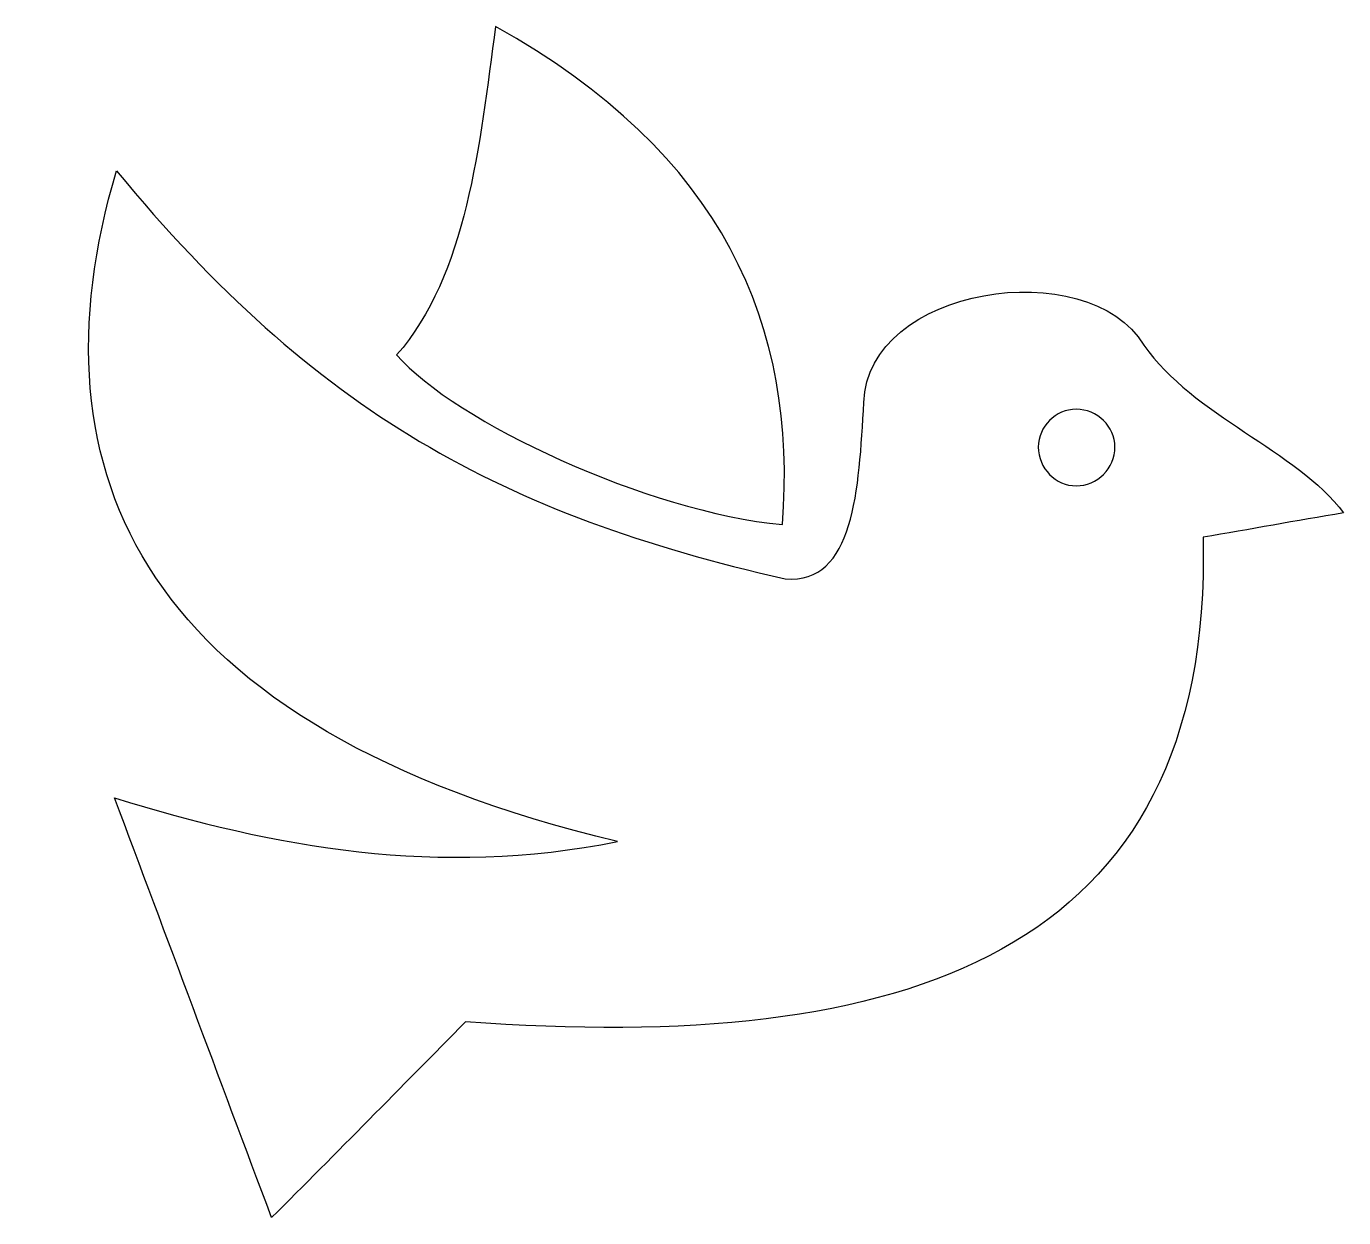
# Model space of a CAD drawing. Header units: centimetres. Extents: x -12.1 to 11, y -10.5 to 10.5.
import ezdxf

# ---------------------------------------------------------------- set-up
doc = ezdxf.new("R2010")
doc.units = ezdxf.units.CM
doc.header["$MEASUREMENT"] = 0
doc.layers.add('Layer 1', color=7, linetype='Continuous')

msp = doc.modelspace()

# ---------------------------------------------------------------- linework, layer by layer
at = {"layer": 'Layer 1'}
for points, knots in [([(-3.87756, 10.46878), (0.12593, 8.23689), (1.43771, 5.20458), (1.16527, 1.712), (1.16527, 1.712), (-1.20294, 1.93359), (-4.59294, 3.51802), (-5.61521, 4.69348), (-5.61521, 4.69348), (-4.38844, 6.09048), (-4.14998, 8.39032), (-3.87756, 10.46878), (-3.87756, 10.46878), (-3.87756, 10.46878), (-3.87756, 10.46878), (-3.87756, 10.46878)], [0, 0, 0, 0, 0.2, 0.2, 0.2, 0.2, 0.4, 0.4, 0.4, 0.4, 0.6, 0.6, 0.6, 0.6, 1, 1, 1, 1]), ([(1.21636, 0.75812), (-3.74122, 1.8825), (-7.04618, 3.6883), (-10.53855, 7.93026), (-10.53855, 7.93026), (-12.12298, 2.58102), (-10.04455, -1.86541), (-1.73091, -3.85886), (-1.73091, -3.85886), (-4.88268, -4.4892), (-7.7618, -3.96099), (-10.57276, -3.09215), (-10.57276, -3.09215), (-9.65264, -5.54542), (-8.73277, -8.01552), (-7.81286, -10.46879), (-7.81286, -10.46879), (-6.67137, -9.3273), (-5.5299, -8.16898), (-4.40553, -7.02751), (-4.40553, -7.02751), (3.26064, -7.5897), (8.72931, -5.90314), (8.55903, 1.49059), (8.55903, 1.49059), (9.37678, 1.62693), (10.19431, 1.78012), (11.02915, 1.91646), (11.02915, 1.91646), (10.19428, 3.02395), (8.38871, 3.62011), (7.51966, 4.86373), (7.51966, 4.86373), (6.5316, 6.49923), (2.64736, 5.88597), (2.59629, 3.85858), (2.59629, 3.85858), (2.51102, 2.32546), (2.426, 0.65578), (1.21636, 0.75812), (1.21636, 0.75812), (1.21636, 0.75812), (1.21636, 0.75812), (1.21636, 0.75812)], [0, 0, 0, 0, 0.08333333, 0.08333333, 0.08333333, 0.08333333, 0.16666667, 0.16666667, 0.16666667, 0.16666667, 0.25, 0.25, 0.25, 0.25, 0.33333333, 0.33333333, 0.33333333, 0.33333333, 0.41666667, 0.41666667, 0.41666667, 0.41666667, 0.5, 0.5, 0.5, 0.5, 0.58333333, 0.58333333, 0.58333333, 0.58333333, 0.66666667, 0.66666667, 0.66666667, 0.66666667, 0.75, 0.75, 0.75, 0.75, 0.83333333, 0.83333333, 0.83333333, 0.83333333, 1, 1, 1, 1]), ([(6.32713, 3.73937), (6.70191, 3.73937), (7.00878, 3.43274), (7.00878, 3.07505), (7.00878, 3.07505), (7.00878, 2.70024), (6.70192, 2.39364), (6.32713, 2.39364), (6.32713, 2.39364), (5.96941, 2.39364), (5.66281, 2.70027), (5.66281, 3.07505), (5.66281, 3.07505), (5.66278, 3.43274), (5.96941, 3.73937), (6.32713, 3.73937)], [0, 0, 0, 0, 0.2, 0.2, 0.2, 0.2, 0.4, 0.4, 0.4, 0.4, 0.6, 0.6, 0.6, 0.6, 1, 1, 1, 1])]:
    msp.add_open_spline(points, degree=3, knots=knots, dxfattribs=at)

doc.saveas('drawing.dxf')
